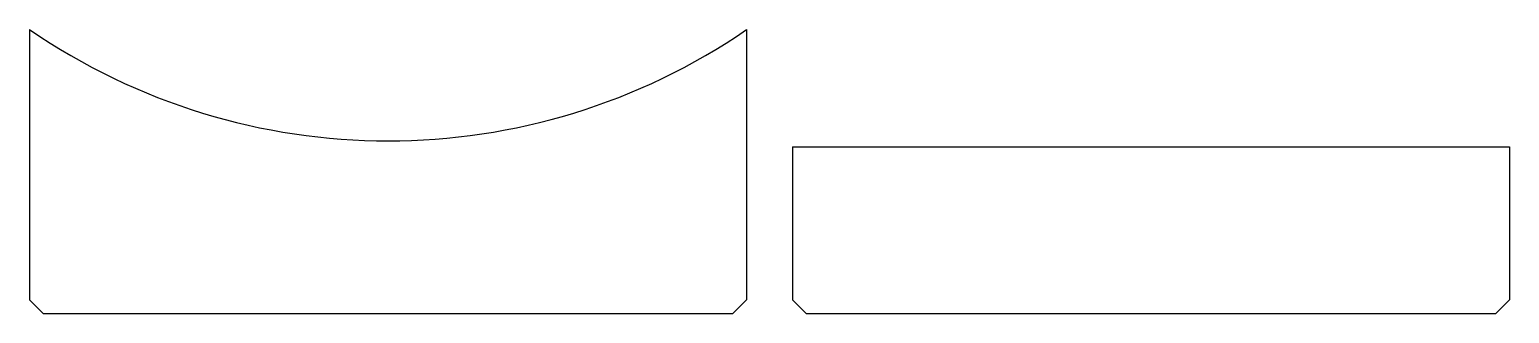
# Model space of a CAD drawing. Header units: inches. Extents: x 195 to 951, y 151 to 296.
import ezdxf

# ---------------------------------------------------------------- set-up
doc = ezdxf.new("R2010")
doc.units = ezdxf.units.IN
doc.header["$MEASUREMENT"] = 0

msp = doc.modelspace()

# ---------------------------------------------------------------- linework, layer by layer
for p, q in [((195.37, 295.55), (195.37, 157.55)), ((561.37, 295.55), (561.37, 157.55)), ((584.7, 235.71), (584.7, 157.55)), ((584.7, 235.71), (950.7, 235.71)), ((950.7, 235.71), (950.7, 157.55)), ((195.37, 157.55), (202.37, 150.55)), ((561.37, 157.55), (554.37, 150.55)), ((584.7, 157.55), (591.7, 150.55)), ((950.7, 157.55), (943.7, 150.55)), ((202.37, 150.55), (554.37, 150.55)), ((591.7, 150.55), (943.7, 150.55))]:
    msp.add_line(p, q)
msp.add_arc((378.37, 561.71), 323, 235.48907, 304.51093)

doc.saveas('drawing.dxf')
